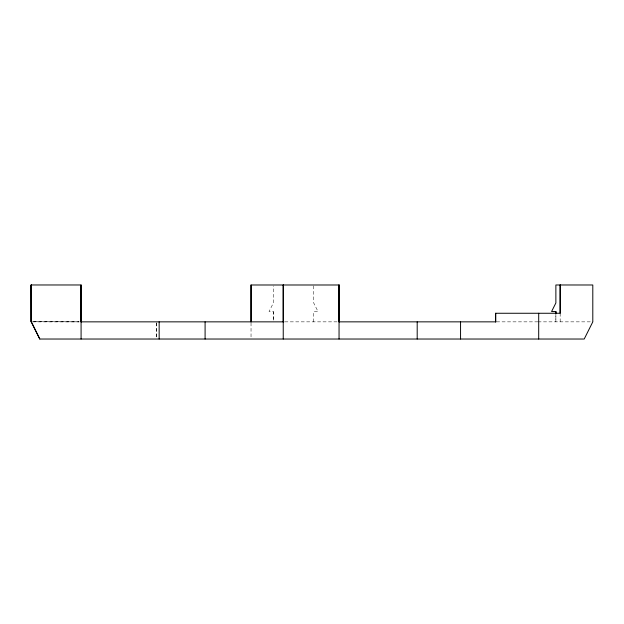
<?xml version="1.0" encoding="UTF-8"?>
<svg xmlns="http://www.w3.org/2000/svg" width="624" height="624" viewBox="0 0 624 624"><rect width="100%" height="100%" fill="white"/><g stroke="black" fill="none" stroke-linecap="round" stroke-linejoin="round"><path stroke-width="0.47" stroke-dasharray="3.12 2.34" d="M273.359 311.548L273.359 320.915L273.359 311.548L269.061 311.548L273.359 302.96L273.359 285.94M313.716 321.859L313.716 311.548L318.014 311.548L313.716 302.96L313.724 285.932M555.875 313.42L555.875 321.851L555.875 314.356M32.3 321.851L80.036 321.851M284.786 321.851L338.091 321.851M496.564 321.851L537.732 321.851M538.005 321.851L592.8 321.851M33.15 321.789L79.092 321.859L33.119 321.656M560.173 313.264L560.173 321.851M251.035 322.811L251.035 338.075M156.546 322.803L156.546 338.075L156.569 322.803"/><path stroke-width="0.94" d="M31.286 284.981L31.294 321.851L31.2 284.973L81.065 284.973L81.089 339.027M251.035 284.996L251.035 321.851L251.035 284.989L339.05 284.989L339.05 339.027M283.234 321.851L283.234 284.989L283.234 339.027M339.05 321.851L339.05 284.989L339.05 321.851L496.018 321.851M555.875 311.548L555.875 313.42L555.875 311.548L551.585 311.548L555.875 302.96L555.875 284.981L592.8 284.989L592.8 321.851L584.212 339.027L39.788 339.027L31.2 321.851L31.2 284.981L31.2 321.851M283.819 321.851L81.003 321.851L81.065 284.973L81.089 321.851M31.793 322.709L39.788 339.027M560.173 313.115L560.173 284.981L560.173 313.264L495.596 313.264L495.596 321.851M538.699 313.264L538.699 339.027M495.706 313.264L495.706 321.851M460.559 321.851L460.559 339.027M417.191 321.851L417.191 339.027M205.093 321.851L205.093 339.027M159.151 321.851L159.151 339.027"/></g></svg>
